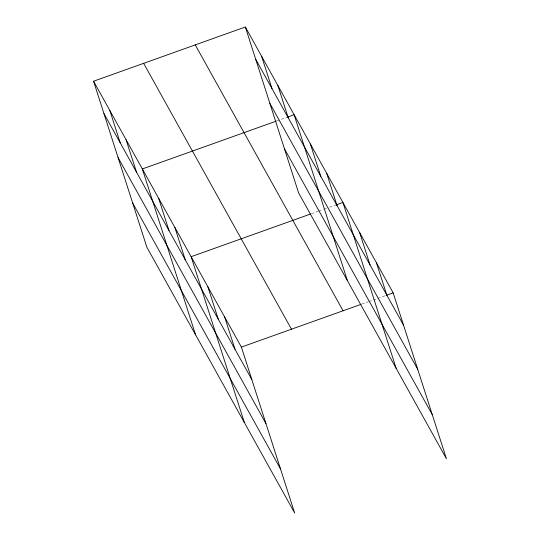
<?xml version="1.0" encoding="UTF-8"?>
<svg xmlns="http://www.w3.org/2000/svg" width="540" height="540" viewBox="0 0 540 540"><rect width="100%" height="100%" fill="white"/><g stroke="black" fill="none" stroke-linecap="round" stroke-linejoin="round"><path stroke-width="0.41" stroke-dasharray="2.7 2.03" d="M276.905 120.886L287.084 117.254M311.607 213.658L317.864 211.417M318.647 211.14L323.345 209.459M324.128 209.183L326.477 208.346M329.603 207.225L335.084 205.268M361.868 304.047L368.132 301.813M368.914 301.536L385.344 295.663"/><path stroke-width="0.81" d="M93.562 81.223L241.394 347.092L294.658 513L146.826 247.131L93.562 81.223L245.342 27L393.174 292.869L446.438 458.777L298.607 192.908L245.342 27M276.129 121.169L142.344 168.959L195.608 334.868M287.867 116.971L294.125 114.737L347.396 280.645M310.824 213.935L191.126 256.696L244.397 422.604M335.867 204.991L342.913 202.473L396.178 368.381M241.394 347.092L361.085 304.331M386.127 295.38L393.174 292.869M255.724 59.346L403.556 325.208M269.879 103.424L417.71 369.286M284.459 148.831L432.29 414.7M195.251 44.894L343.082 310.763M143.647 63.328L291.478 329.197M103.943 113.569L251.775 379.438M118.098 157.646L265.93 423.515M132.678 203.06L280.51 468.923M376.421 262.737L386.802 295.076M359.667 232.605L370.049 264.944M326.646 173.225L337.034 205.571M310.385 143.984L320.774 176.324M277.864 85.489L288.252 117.835M261.603 56.248L271.985 88.587M224.64 316.96L235.022 349.306M207.88 286.828L218.268 319.174M174.866 227.455L185.254 259.794M158.605 198.207L168.993 230.553M126.083 139.718L136.465 172.058M109.823 110.471L120.204 142.817"/></g></svg>
